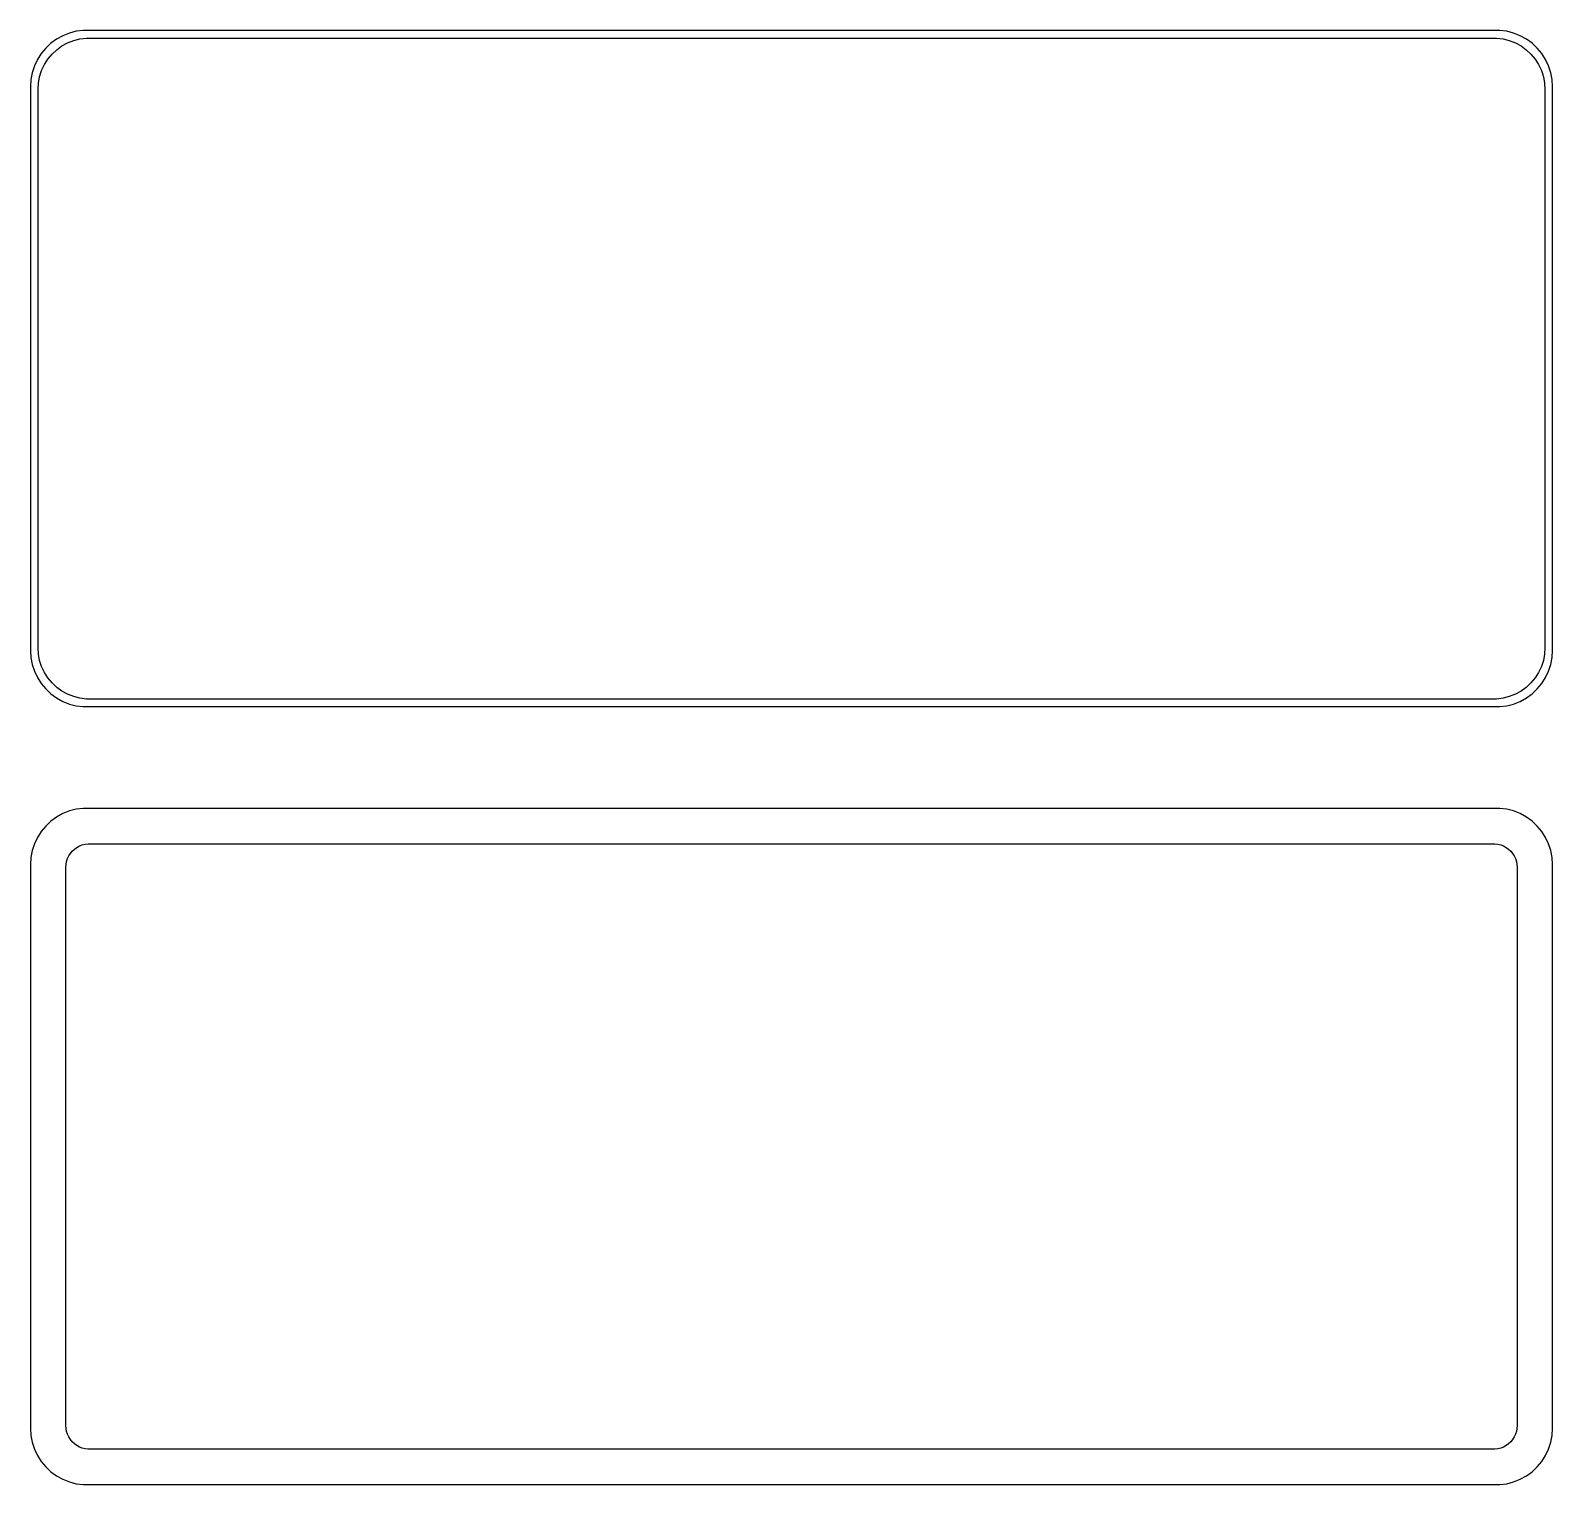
# Model space of a CAD drawing. Header units: metres. Extents: x -68 to 68, y 108 to 237.
import ezdxf

# ---------------------------------------------------------------- set-up
doc = ezdxf.new("R2010")
doc.units = ezdxf.units.M

msp = doc.modelspace()

# ---------------------------------------------------------------- linework, layer by layer
for p, q in [((-64.6289, 236.524), (-65.1791, 236.222)), ((-64.0451, 236.755), (-64.6289, 236.524)), ((-63.4369, 236.911), (-64.0451, 236.755)), ((-62.8139, 236.99), (-63.4369, 236.911)), ((-63.1079, 236.247), (-62.5375, 236.319)), ((62.8139, 236.99), (-62.8139, 236.99)), ((-62.5375, 236.319), (62.5375, 236.319)), ((62.5375, 236.319), (63.1079, 236.247)), ((63.4369, 236.911), (62.8139, 236.99)), ((64.0451, 236.755), (63.4369, 236.911)), ((64.6289, 236.524), (64.0451, 236.755)), ((65.1791, 236.222), (64.6289, 236.524)), ((-66.5451, 234.939), (-66.8815, 234.409)), ((-66.1448, 235.423), (-66.5451, 234.939)), ((-65.6871, 235.853), (-66.1448, 235.423)), ((-65.1791, 236.222), (-65.6871, 235.853)), ((-65.5875, 234.884), (-65.1684, 235.278)), ((-65.1684, 235.278), (-64.7032, 235.616)), ((-64.7032, 235.616), (-64.1994, 235.893)), ((-64.1994, 235.893), (-63.6648, 236.104)), ((-63.6648, 236.104), (-63.1079, 236.247)), ((63.1079, 236.247), (63.6648, 236.104)), ((63.6648, 236.104), (64.1994, 235.893)), ((64.1994, 235.893), (64.7032, 235.616)), ((64.7032, 235.616), (65.1684, 235.278)), ((65.1684, 235.278), (65.5875, 234.884)), ((65.6871, 235.853), (65.1791, 236.222)), ((66.1448, 235.423), (65.6871, 235.853)), ((66.5451, 234.939), (66.1448, 235.423)), ((66.8815, 234.409), (66.5451, 234.939)), ((-67.1489, 233.841), (-67.3429, 233.243)), ((-66.8815, 234.409), (-67.1489, 233.841)), ((-66.5069, 233.435), (-66.2621, 233.956)), ((-66.2621, 233.956), (-65.954, 234.441)), ((-65.954, 234.441), (-65.5875, 234.884)), ((65.5875, 234.884), (65.954, 234.441)), ((65.954, 234.441), (66.2621, 233.956)), ((66.2621, 233.956), (66.5069, 233.435)), ((67.1489, 233.841), (66.8815, 234.409)), ((67.3429, 233.243), (67.1489, 233.841)), ((-67.4606, 232.627), (-67.5, 232)), ((-67.3429, 233.243), (-67.4606, 232.627)), ((-66.8284, 231.75), (-66.7923, 232.324)), ((-66.7923, 232.324), (-66.6846, 232.889)), ((-66.6846, 232.889), (-66.5069, 233.435)), ((66.5069, 233.435), (66.6846, 232.889)), ((66.6846, 232.889), (66.7923, 232.324)), ((66.7923, 232.324), (66.8284, 231.75)), ((67.4606, 232.627), (67.3429, 233.243)), ((67.5, 232), (67.4606, 232.627)), ((-67.5, 232), (-67.5, 182)), ((-66.8284, 182.25), (-66.8284, 231.75)), ((66.8284, 231.75), (66.8284, 182.25)), ((67.5, 182), (67.5, 232)), ((-66.7923, 181.676), (-66.8284, 182.25)), ((66.8284, 182.25), (66.7923, 181.676)), ((-67.5, 182), (-67.4606, 181.373)), ((-67.4606, 181.373), (-67.3429, 180.757)), ((-66.6846, 181.111), (-66.7923, 181.676)), ((-66.5069, 180.565), (-66.6846, 181.111)), ((66.6846, 181.111), (66.5069, 180.565)), ((66.7923, 181.676), (66.6846, 181.111)), ((67.3429, 180.757), (67.4606, 181.373)), ((67.4606, 181.373), (67.5, 182)), ((-67.3429, 180.757), (-67.1489, 180.159)), ((-67.1489, 180.159), (-66.8815, 179.591)), ((-66.8815, 179.591), (-66.5451, 179.061)), ((-66.2621, 180.044), (-66.5069, 180.565)), ((-65.954, 179.559), (-66.2621, 180.044)), ((-65.5875, 179.116), (-65.954, 179.559)), ((65.954, 179.559), (65.5875, 179.116)), ((66.2621, 180.044), (65.954, 179.559)), ((66.5069, 180.565), (66.2621, 180.044)), ((66.5451, 179.061), (66.8815, 179.591)), ((66.8815, 179.591), (67.1489, 180.159)), ((67.1489, 180.159), (67.3429, 180.757)), ((-66.5451, 179.061), (-66.1448, 178.577)), ((-66.1448, 178.577), (-65.6871, 178.147)), ((-65.1684, 178.722), (-65.5875, 179.116)), ((-64.7032, 178.384), (-65.1684, 178.722)), ((-64.1994, 178.107), (-64.7032, 178.384)), ((64.7032, 178.384), (64.1994, 178.107)), ((65.1684, 178.722), (64.7032, 178.384)), ((65.5875, 179.116), (65.1684, 178.722)), ((65.6871, 178.147), (66.1448, 178.577)), ((66.1448, 178.577), (66.5451, 179.061)), ((-65.6871, 178.147), (-65.1791, 177.778)), ((-65.1791, 177.778), (-64.6289, 177.476)), ((-64.6289, 177.476), (-64.0451, 177.245)), ((-63.6648, 177.896), (-64.1994, 178.107)), ((-64.0451, 177.245), (-63.4369, 177.089)), ((-63.1079, 177.753), (-63.6648, 177.896)), ((-63.4369, 177.089), (-62.8139, 177.01)), ((-62.5375, 177.681), (-63.1079, 177.753)), ((-62.8139, 177.01), (62.8139, 177.01)), ((62.5375, 177.681), (-62.5375, 177.681)), ((63.1079, 177.753), (62.5375, 177.681)), ((62.8139, 177.01), (63.4369, 177.089)), ((63.6648, 177.896), (63.1079, 177.753)), ((63.4369, 177.089), (64.0451, 177.245)), ((64.1994, 178.107), (63.6648, 177.896)), ((64.0451, 177.245), (64.6289, 177.476)), ((64.6289, 177.476), (65.1791, 177.778)), ((65.1791, 177.778), (65.6871, 178.147)), ((-64.6289, 167.524), (-65.1791, 167.222)), ((-64.0451, 167.755), (-64.6289, 167.524)), ((-63.4369, 167.911), (-64.0451, 167.755)), ((-62.8139, 167.99), (-63.4369, 167.911)), ((62.8139, 167.99), (-62.8139, 167.99)), ((63.4369, 167.911), (62.8139, 167.99)), ((64.0451, 167.755), (63.4369, 167.911)), ((64.6289, 167.524), (64.0451, 167.755)), ((65.1791, 167.222), (64.6289, 167.524)), ((-66.1448, 166.423), (-66.5451, 165.939)), ((-65.6871, 166.853), (-66.1448, 166.423)), ((-65.1791, 167.222), (-65.6871, 166.853)), ((65.6871, 166.853), (65.1791, 167.222)), ((66.1448, 166.423), (65.6871, 166.853)), ((66.5451, 165.939), (66.1448, 166.423)), ((-67.1489, 164.841), (-67.3429, 164.243)), ((-66.8815, 165.409), (-67.1489, 164.841)), ((-66.5451, 165.939), (-66.8815, 165.409)), ((-63.1482, 164.659), (-62.9019, 164.756)), ((-62.9019, 164.756), (-62.6453, 164.822)), ((-62.6453, 164.822), (-62.3825, 164.855)), ((-62.3825, 164.855), (62.3825, 164.855)), ((62.3825, 164.855), (62.6453, 164.822)), ((62.6453, 164.822), (62.9019, 164.756)), ((62.9019, 164.756), (63.1482, 164.659)), ((66.8815, 165.409), (66.5451, 165.939)), ((67.1489, 164.841), (66.8815, 165.409)), ((67.3429, 164.243), (67.1489, 164.841)), ((-67.4606, 163.627), (-67.5, 163)), ((-67.3429, 164.243), (-67.4606, 163.627)), ((-64.2934, 163.275), (-64.2115, 163.527)), ((-64.2115, 163.527), (-64.0987, 163.766)), ((-64.0987, 163.766), (-63.9567, 163.99)), ((-63.9567, 163.99), (-63.7879, 164.194)), ((-63.7879, 164.194), (-63.5947, 164.375)), ((-63.5947, 164.375), (-63.3804, 164.531)), ((-63.3804, 164.531), (-63.1482, 164.659)), ((63.1482, 164.659), (63.3804, 164.531)), ((63.3804, 164.531), (63.5947, 164.375)), ((63.5947, 164.375), (63.7879, 164.194)), ((63.7879, 164.194), (63.9567, 163.99)), ((63.9567, 163.99), (64.0987, 163.766)), ((64.0987, 163.766), (64.2115, 163.527)), ((64.2115, 163.527), (64.2934, 163.275)), ((67.4606, 163.627), (67.3429, 164.243)), ((67.5, 163), (67.4606, 163.627)), ((-67.5, 163), (-67.5, 113)), ((-64.3596, 162.75), (-64.343, 163.014)), ((-64.3596, 113.25), (-64.3596, 162.75)), ((-64.343, 163.014), (-64.2934, 163.275)), ((64.2934, 163.275), (64.343, 163.014)), ((64.343, 163.014), (64.3596, 162.75)), ((64.3596, 162.75), (64.3596, 113.25)), ((67.5, 113), (67.5, 163)), ((-67.5, 113), (-67.4606, 112.373)), ((-67.4606, 112.373), (-67.3429, 111.757)), ((-64.343, 112.986), (-64.3596, 113.25)), ((-64.2934, 112.725), (-64.343, 112.986)), ((-64.2115, 112.473), (-64.2934, 112.725)), ((-64.0987, 112.234), (-64.2115, 112.473)), ((-63.9567, 112.01), (-64.0987, 112.234)), ((64.0987, 112.234), (63.9567, 112.01)), ((64.2115, 112.473), (64.0987, 112.234)), ((64.2934, 112.725), (64.2115, 112.473)), ((64.343, 112.986), (64.2934, 112.725)), ((64.3596, 113.25), (64.343, 112.986)), ((67.3429, 111.757), (67.4606, 112.373)), ((67.4606, 112.373), (67.5, 113)), ((-67.3429, 111.757), (-67.1489, 111.159)), ((-67.1489, 111.159), (-66.8815, 110.591)), ((-63.7879, 111.806), (-63.9567, 112.01)), ((-63.5947, 111.625), (-63.7879, 111.806)), ((-63.3804, 111.469), (-63.5947, 111.625)), ((-63.1482, 111.341), (-63.3804, 111.469)), ((-62.9019, 111.244), (-63.1482, 111.341)), ((-62.6453, 111.178), (-62.9019, 111.244)), ((-62.3825, 111.145), (-62.6453, 111.178)), ((62.3825, 111.145), (-62.3825, 111.145)), ((62.6453, 111.178), (62.3825, 111.145)), ((62.9019, 111.244), (62.6453, 111.178)), ((63.1482, 111.341), (62.9019, 111.244)), ((63.3804, 111.469), (63.1482, 111.341)), ((63.5947, 111.625), (63.3804, 111.469)), ((63.7879, 111.806), (63.5947, 111.625)), ((63.9567, 112.01), (63.7879, 111.806)), ((66.8815, 110.591), (67.1489, 111.159)), ((67.1489, 111.159), (67.3429, 111.757)), ((-66.8815, 110.591), (-66.5451, 110.061)), ((-66.5451, 110.061), (-66.1448, 109.577)), ((-66.1448, 109.577), (-65.6871, 109.147)), ((65.6871, 109.147), (66.1448, 109.577)), ((66.1448, 109.577), (66.5451, 110.061)), ((66.5451, 110.061), (66.8815, 110.591)), ((-65.6871, 109.147), (-65.1791, 108.778)), ((-65.1791, 108.778), (-64.6289, 108.476)), ((-64.6289, 108.476), (-64.0451, 108.245)), ((-64.0451, 108.245), (-63.4369, 108.089)), ((-63.4369, 108.089), (-62.8139, 108.01)), ((-62.8139, 108.01), (62.8139, 108.01)), ((62.8139, 108.01), (63.4369, 108.089)), ((63.4369, 108.089), (64.0451, 108.245)), ((64.0451, 108.245), (64.6289, 108.476)), ((64.6289, 108.476), (65.1791, 108.778)), ((65.1791, 108.778), (65.6871, 109.147))]:
    msp.add_line(p, q)

doc.saveas('drawing.dxf')
